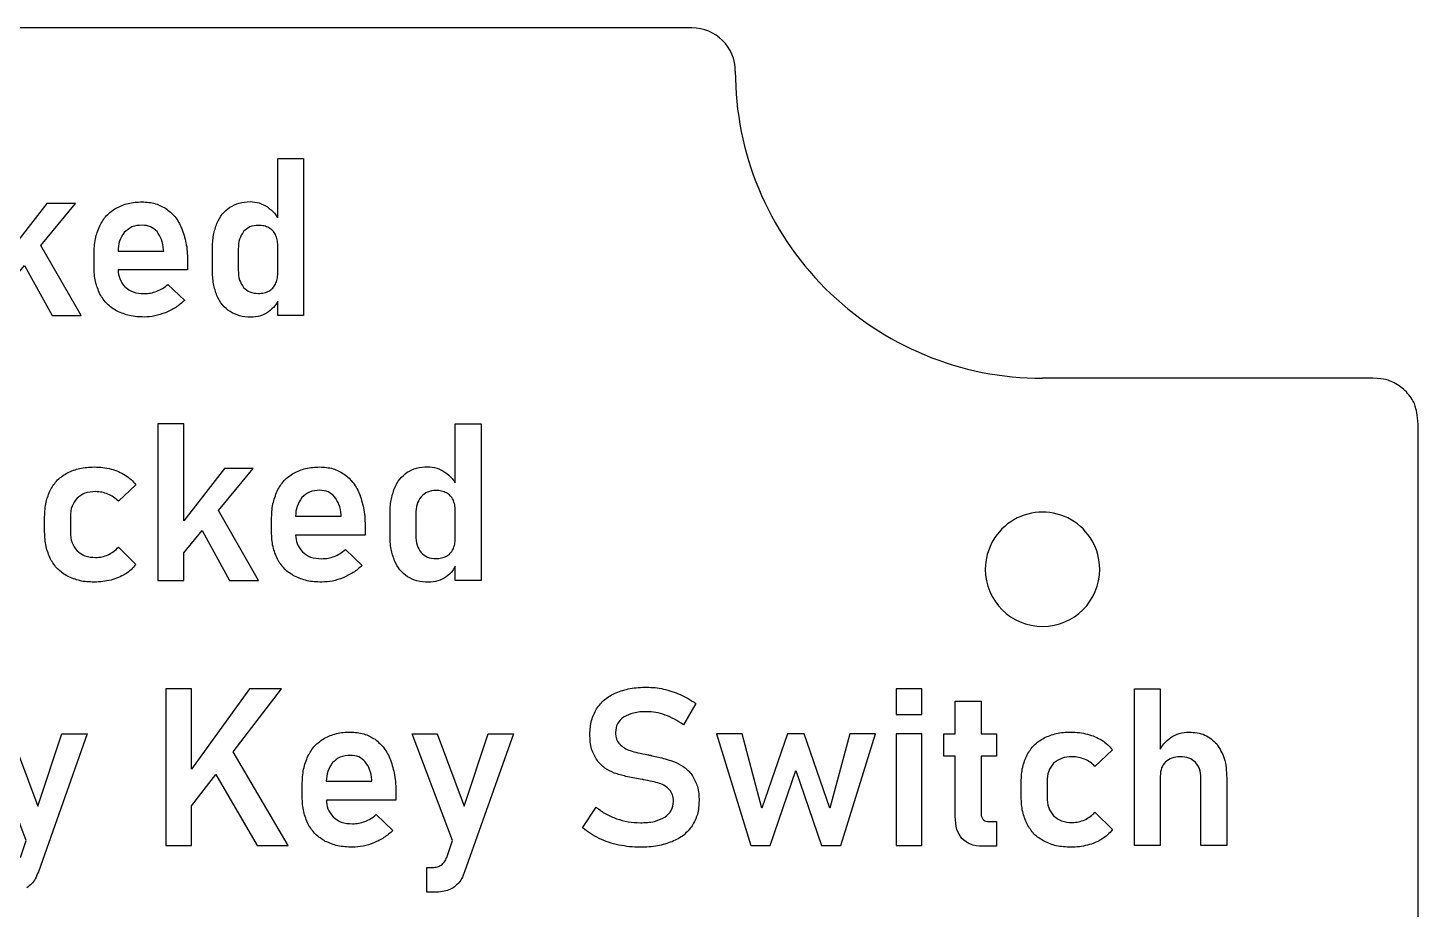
# Model space of a CAD drawing. Extents: x -56 to 56, y -81 to 81.
# Drawn here: x 18.01 to 55.68, y 56.79 to 80.68 of the extents above; entities that cross this region are included whole.
import ezdxf

# ---------------------------------------------------------------- set-up
doc = ezdxf.new("R2010")
doc.units = 0
doc.layers.get('0').update_dxf_attribs({"linetype": 'CONTINUOUS'})

msp = doc.modelspace()

# ---------------------------------------------------------------- linework, layer by layer
at = {"color": 7}
for points in [[(36.000001, 80.677107), (-36.000001, 80.677107)], [(24.780951, 75.525183), (24.780951, 77.131098), (25.479546, 77.131098), (25.479546, 72.881096), (24.780951, 72.881096)], [(20.454324, 74.62611), (21.69137, 74.62611), (21.688446, 74.661187)], [(23.012552, 74.105822), (23.012552, 74.68457)], [(23.711143, 74.678725), (23.711143, 74.105822)], [(24.780951, 74.023978), (24.780951, 74.772259)], [(19.803128, 74.196435), (19.803128, 74.538421)], [(22.340269, 74.313351), (22.340269, 74.114591), (20.455847, 74.114591)], [(21.805363, 73.71999), (22.261348, 73.290313)], [(24.780951, 72.881096), (24.780951, 73.271268)], [(54.450581, 71.177106), (45.499999, 71.177106)], [(29.590704, 68.340505), (29.590704, 69.946434), (30.289288, 69.946434), (30.289288, 65.696435), (29.590704, 65.696435)], [(55.677105, -69.950583), (55.677105, 69.926182)], [(20.935783, 68.289109), (20.462256, 67.844818)], [(18.465872, 67.014695), (18.465872, 67.426833)], [(19.164457, 67.426833), (19.164457, 67.014695)], [(25.264078, 67.441449), (26.501122, 67.441449), (26.498203, 67.476524)], [(27.822304, 66.921158), (27.822304, 67.499909)], [(28.52089, 67.494061), (28.52089, 66.921158)], [(29.590704, 66.839317), (29.590704, 67.587595)], [(24.612885, 67.011771), (24.612885, 67.35376)], [(27.150021, 67.12869), (27.150021, 66.929927), (25.265605, 66.929927)], [(20.462256, 66.602555), (20.935783, 66.129034)], [(26.615115, 66.535327), (27.071104, 66.105649)], [(29.590704, 65.696435), (29.590704, 66.086605)], [(48.690855, 60.394163), (48.690855, 58.511769), (47.992267, 58.511769), (47.992267, 62.76177), (48.690855, 62.76177), (48.690855, 61.130032)], [(36.110401, 62.361325), (35.771331, 61.785499)], [(43.137207, 59.300972), (43.137207, 60.934915), (42.824459, 60.934915), (42.824459, 61.545813), (43.137207, 61.545813), (43.137207, 62.42855), (43.835811, 62.42855), (43.835811, 61.545813), (44.25087, 61.545813), (44.25087, 60.934915), (43.835811, 60.934915), (43.835811, 59.39743)], [(17.812591, 58.193165), (17.965159, 58.648884), (16.871395, 61.545813), (17.552448, 61.545813), (18.278537, 59.584936), (18.935013, 61.545813), (19.616065, 61.545813), (18.294883, 57.801489)], [(29.361249, 58.193165), (29.513812, 58.648878), (28.420049, 61.545813), (29.101105, 61.545813), (29.827195, 59.584944), (30.483666, 61.545813), (31.164722, 61.545813), (29.843541, 57.801489)], [(33.237114, 61.528276), (33.237114, 61.531211)], [(33.929862, 61.577966), (33.929862, 61.575031)], [(47.393056, 61.104445), (46.919538, 60.660154)], [(26.095666, 60.256783), (27.332707, 60.256783), (27.329788, 60.29186)], [(34.651831, 60.303552), (34.599208, 60.31233)], [(50.488472, 60.35324), (50.488472, 58.511769), (49.789887, 58.511769), (49.789887, 60.350317)], [(25.44447, 59.827105), (25.44447, 60.169093)], [(27.981606, 59.944027), (27.981606, 59.745263), (26.09719, 59.745263)], [(44.923134, 59.830029), (44.923134, 60.242169)], [(45.621719, 60.242169), (45.621719, 59.830029)], [(33.035432, 58.994061), (33.406639, 59.552347)], [(35.502415, 59.713113), (35.502415, 59.716048)], [(36.195164, 59.733574), (36.195164, 59.727732)], [(27.446699, 59.350663), (27.90268, 58.920988)], [(44.008254, 59.166516), (44.25087, 59.166516), (44.25087, 58.497155), (43.876725, 58.497155)], [(46.919538, 59.417891), (47.393056, 58.944367)], [(28.969575, 57.246123), (28.820497, 57.246123), (28.820497, 57.921329), (28.969575, 57.921329)]]:
    msp.add_lwpolyline(points, dxfattribs=at)
for points in [[(19.452377, 72.881096), (18.36694, 74.777249), (19.303303, 75.91514), (18.528719, 75.91514), (17.423835, 74.495509), (17.423835, 77.131098), (16.725245, 77.131098), (16.725245, 72.881096), (17.423835, 72.881096), (17.423835, 73.631164), (17.921733, 74.236223), (18.666096, 72.881096), (19.452377, 72.881096), (19.452377, 72.881096)], [(24.262123, 65.696435), (23.176685, 67.592582), (24.113055, 68.730479), (23.338471, 68.730479), (22.233582, 67.310842), (22.233582, 69.946434), (21.534996, 69.946434), (21.534996, 65.696435), (22.233582, 65.696435), (22.233582, 66.446503), (22.731481, 67.051559), (23.475848, 65.696435), (24.262123, 65.696435), (24.262123, 65.696435)], [(47.05, 65.999999), (47.05, 65.999999)], [(25.064488, 58.511769), (23.57348, 61.052937), (24.886189, 62.76177), (24.015141, 62.76177), (22.448425, 60.583218), (22.448425, 62.76177), (21.749835, 62.76177), (21.749835, 58.511769), (22.448425, 58.511769), (22.448425, 59.588384), (23.100138, 60.436759), (24.225598, 58.511769), (25.064488, 58.511769), (25.064488, 58.511769)], [(42.234002, 62.06318), (42.234002, 62.76177), (41.535415, 62.76177), (41.535415, 62.06318), (42.234002, 62.06318), (42.234002, 62.06318)], [(38.121395, 58.511769), (38.817062, 60.54908), (39.512731, 58.511769), (40.035934, 58.511769), (40.971298, 61.545813), (40.275631, 61.545813), (39.737798, 59.526042), (39.03921, 61.545813), (38.594913, 61.545813), (37.896329, 59.526042), (37.358495, 61.545813), (36.662826, 61.545813), (37.598189, 58.511769), (38.121395, 58.511769), (38.121395, 58.511769)], [(42.234002, 58.511769), (42.234002, 61.545813), (41.535415, 61.545813), (41.535415, 58.511769), (42.234002, 58.511769), (42.234002, 58.511769)]]:
    msp.add_lwpolyline(points, close=True, dxfattribs=at)
for points in [[(37.177105, 79.5), (37.177105, 80.150097), (36.650098, 80.677106), (36.000001, 80.677107)], [(37.177105, 79.5), (37.177105, 77.292632), (38.053979, 75.175671), (39.614824, 73.614825)], [(20.145116, 75.587768), (20.21904, 75.667355), (20.31142, 75.729864), (20.4038, 75.792376)], [(20.4038, 75.792376), (20.509905, 75.840936), (20.616009, 75.889492), (20.727153, 75.917333)], [(20.727153, 75.917333), (20.850527, 75.948237), (20.980112, 75.95361), (21.109696, 75.958986)], [(21.109696, 75.958986), (21.232709, 75.952185), (21.355722, 75.945355), (21.470318, 75.910391)], [(21.470318, 75.910391), (21.576596, 75.877949), (21.675635, 75.821279), (21.774674, 75.764609)], [(21.774674, 75.764609), (21.862182, 75.69017), (21.949691, 75.615731), (22.018013, 75.526752)], [(23.279638, 75.629421), (23.336601, 75.69941), (23.409145, 75.756853), (23.481689, 75.8143)], [(23.481689, 75.8143), (23.564096, 75.858182), (23.646503, 75.902068), (23.73416, 75.927197)], [(23.73416, 75.927197), (23.829521, 75.954544), (23.931095, 75.959686), (24.032669, 75.964831)], [(24.032669, 75.964831), (24.116469, 75.958905), (24.200269, 75.952978), (24.278565, 75.929026)], [(24.278565, 75.929026), (24.356624, 75.90515), (24.429212, 75.863381), (24.501801, 75.821606)], [(24.501801, 75.821606), (24.569629, 75.767637), (24.637456, 75.71367), (24.692898, 75.649152)], [(19.956584, 75.307163), (20.012965, 75.406677), (20.069346, 75.506195), (20.145116, 75.587768)], [(22.018013, 75.526752), (22.09234, 75.429952), (22.143962, 75.315943), (22.195583, 75.201937)], [(23.042517, 75.059076), (23.062572, 75.166453), (23.097484, 75.271152), (23.132396, 75.375853)], [(23.132396, 75.375853), (23.175524, 75.465168), (23.218651, 75.554486), (23.279638, 75.629421)], [(24.692898, 75.649152), (24.725804, 75.610857), (24.754348, 75.568845), (24.780951, 75.525183)], [(19.841495, 74.955675), (19.867166, 75.075464), (19.911874, 75.191314), (19.956584, 75.307163)], [(20.624485, 75.130323), (20.574289, 75.053104), (20.524093, 74.975882), (20.495143, 74.891735)], [(20.832014, 75.2783), (20.755966, 75.245337), (20.690226, 75.187828), (20.624485, 75.130323)], [(21.109696, 75.327624), (21.012929, 75.32119), (20.916161, 75.314783), (20.832014, 75.2783)], [(21.335497, 75.283778), (21.267419, 75.314549), (21.188557, 75.321088), (21.109696, 75.327624)], [(21.510144, 75.152246), (21.455175, 75.203387), (21.400207, 75.254531), (21.335497, 75.283778)], [(21.629257, 74.941793), (21.600106, 75.015932), (21.555125, 75.084089), (21.510144, 75.152246)], [(22.195583, 75.201937), (22.237727, 75.067517), (22.279872, 74.9331), (22.304096, 74.795644)], [(23.012552, 74.68457), (23.016094, 74.810568), (23.019633, 74.936563), (23.042517, 75.059076)], [(23.85437, 75.152246), (23.812678, 75.086409), (23.770985, 75.020572), (23.746953, 74.949099)], [(24.026823, 75.279395), (23.96325, 75.251083), (23.90881, 75.201663), (23.85437, 75.152246)], [(24.257736, 75.321777), (24.17711, 75.316104), (24.096483, 75.310403), (24.026823, 75.279395)], [(24.411926, 75.305701), (24.362105, 75.31778), (24.309921, 75.319784), (24.257736, 75.321788)], [(24.541264, 75.257472), (24.498776, 75.276212), (24.456288, 75.294949), (24.411926, 75.305701)], [(24.644299, 75.178552), (24.614734, 75.209427), (24.577999, 75.233449), (24.541264, 75.257472)], [(24.719563, 75.070401), (24.696937, 75.108806), (24.674314, 75.147208), (24.644299, 75.178552)], [(24.765606, 74.934483), (24.755336, 74.980875), (24.737449, 75.025638), (24.719563, 75.070401)], [(19.803128, 74.538421), (19.807771, 74.679193), (19.812413, 74.819963), (19.841495, 74.955675)], [(20.495143, 74.891735), (20.466381, 74.808135), (20.458592, 74.717697), (20.454324, 74.62611)], [(21.688447, 74.661187), (21.676137, 74.757527), (21.663829, 74.853866), (21.629257, 74.941793)], [(22.304096, 74.795644), (22.331955, 74.63756), (22.336113, 74.475454), (22.340269, 74.313351)], [(23.746953, 74.949099), (23.718431, 74.864269), (23.714787, 74.771497), (23.711143, 74.678725)], [(24.780951, 74.772259), (24.779116, 74.827033), (24.777268, 74.881809), (24.765606, 74.934483)], [(19.843321, 73.797813), (19.813197, 73.926907), (19.808163, 74.061671), (19.803128, 74.196435)], [(20.455847, 74.114591), (20.461065, 74.0337), (20.470446, 73.954345), (20.498429, 73.881848)], [(20.498429, 73.881848), (20.52952, 73.801302), (20.583578, 73.729222), (20.637636, 73.657145)], [(23.042879, 73.733873), (23.019774, 73.855474), (23.016164, 73.980648), (23.012552, 74.105822)], [(23.711143, 74.105822), (23.714685, 74.014179), (23.718226, 73.922533), (23.746949, 73.8391)], [(23.746949, 73.8391), (23.770991, 73.769252), (23.812681, 73.705163), (23.85437, 73.64107)], [(24.719563, 73.728759), (24.737453, 73.773274), (24.755341, 73.817789), (24.765606, 73.863946)], [(24.765606, 73.863946), (24.77716, 73.915904), (24.779057, 73.969941), (24.780951, 74.023978)], [(19.963894, 73.461306), (19.917046, 73.571971), (19.870198, 73.682636), (19.843321, 73.797813)], [(20.160461, 73.192393), (20.082847, 73.269934), (20.023371, 73.365621), (19.963894, 73.461306)], [(20.637636, 73.657145), (20.709457, 73.603083), (20.781278, 73.54902), (20.861607, 73.517939)], [(20.861607, 73.517939), (20.95429, 73.482077), (21.0583, 73.476808), (21.16231, 73.471536)], [(21.16231, 73.471536), (21.219912, 73.474358), (21.277514, 73.477124), (21.333671, 73.487623)], [(21.333671, 73.487623), (21.391066, 73.498347), (21.446952, 73.517095), (21.502838, 73.535852)], [(21.502838, 73.535843), (21.557467, 73.559606), (21.612096, 73.58335), (21.662507, 73.61403)], [(21.662507, 73.61403), (21.71294, 73.644727), (21.759152, 73.682359), (21.805363, 73.71999)], [(23.133855, 73.418924), (23.098516, 73.522988), (23.063176, 73.627052), (23.042879, 73.733873)], [(23.85437, 73.64107), (23.909009, 73.59336), (23.963648, 73.545653), (24.026823, 73.518303)], [(24.026823, 73.518303), (24.09681, 73.488007), (24.177273, 73.482695), (24.257736, 73.477384)], [(24.257736, 73.477384), (24.309921, 73.479359), (24.362105, 73.481391), (24.411926, 73.49347)], [(24.411926, 73.49347), (24.456288, 73.504223), (24.498776, 73.52296), (24.541264, 73.541699)], [(24.541264, 73.541688), (24.577999, 73.565705), (24.614734, 73.589734), (24.644299, 73.620609)], [(24.644299, 73.620609), (24.674314, 73.651952), (24.696938, 73.690354), (24.719563, 73.728759)], [(39.614824, 73.614825), (41.17567, 72.05398), (43.292631, 71.177106), (45.499999, 71.177106)], [(20.428643, 72.996553), (20.33324, 73.055823), (20.237837, 73.115089), (20.160461, 73.192393)], [(22.016182, 73.098492), (21.930029, 73.04301), (21.836275, 72.999322), (21.742521, 72.955631)], [(22.261348, 73.290313), (22.182202, 73.222376), (22.103056, 73.15444), (22.016182, 73.098492)], [(23.282924, 73.166818), (23.221365, 73.241116), (23.17761, 73.330021), (23.133855, 73.418924)], [(23.487535, 72.983402), (23.414107, 73.040255), (23.340679, 73.097109), (23.282924, 73.166818)], [(24.703856, 73.144164), (24.655615, 73.081443), (24.593328, 73.0295), (24.53104, 72.977554)], [(24.780951, 73.271268), (24.758472, 73.226429), (24.733886, 73.183209), (24.703856, 73.144164)], [(20.764051, 72.877077), (20.649286, 72.903719), (20.538965, 72.950133), (20.428643, 72.996553)], [(21.16231, 72.837253), (21.027685, 72.842192), (20.89306, 72.847131), (20.764051, 72.877077)], [(21.453514, 72.866847), (21.358316, 72.84774), (21.260313, 72.842491), (21.16231, 72.837253)], [(21.742521, 72.955631), (21.647183, 72.921107), (21.551845, 72.886583), (21.453514, 72.866847)], [(23.743658, 72.871597), (23.654901, 72.896489), (23.571218, 72.939945), (23.487535, 72.983402)], [(24.04728, 72.834329), (23.944046, 72.839353), (23.840812, 72.844348), (23.743658, 72.871597)], [(24.309979, 72.870138), (24.226604, 72.844342), (24.136942, 72.839339), (24.04728, 72.834329)], [(24.53104, 72.977554), (24.459154, 72.935797), (24.387268, 72.894039), (24.309979, 72.870138)], [(54.788175, 71.142032), (54.733162, 71.153236), (54.62053, 71.165766), (54.450581, 71.177106)], [(55.117026, 71.002549), (55.000787, 71.076102), (54.879584, 71.123399), (54.788175, 71.142032)], [(55.425154, 70.727989), (55.336869, 70.836921), (55.233265, 70.928993), (55.117026, 71.002549)], [(55.598706, 70.425512), (55.573109, 70.504861), (55.513441, 70.619051), (55.425154, 70.727989)], [(55.677105, 69.926182), (55.651225, 70.185626), (55.622187, 70.352755), (55.598706, 70.425512)], [(18.817358, 68.422471), (18.893788, 68.499097), (18.9882, 68.557788), (19.082613, 68.616481)], [(19.082613, 68.616481), (19.191727, 68.662478), (19.300841, 68.708475), (19.414368, 68.734862)], [(19.414368, 68.734862), (19.541714, 68.764462), (19.674612, 68.769392), (19.807511, 68.774323)], [(19.807511, 68.774323), (19.886392, 68.772065), (19.965273, 68.770005), (20.043173, 68.76007)], [(20.043173, 68.76007), (20.1177, 68.75056), (20.19133, 68.733937), (20.26496, 68.717322)], [(20.26496, 68.717325), (20.334029, 68.696638), (20.403098, 68.675963), (20.468836, 68.64754)], [(20.468836, 68.64754), (20.531505, 68.620447), (20.591146, 68.586309), (20.650788, 68.552177)], [(24.954872, 68.403104), (25.028796, 68.482694), (25.121176, 68.545203), (25.213556, 68.607713)], [(25.213556, 68.607713), (25.319661, 68.656272), (25.425765, 68.704831), (25.536909, 68.732669)], [(25.536909, 68.732669), (25.660282, 68.763573), (25.789865, 68.768946), (25.919447, 68.774323)], [(25.919447, 68.774323), (26.04246, 68.767521), (26.165473, 68.76072), (26.28007, 68.72573)], [(26.28007, 68.72573), (26.386348, 68.693288), (26.485386, 68.636618), (26.584425, 68.579945)], [(26.584425, 68.579945), (26.671933, 68.505506), (26.759442, 68.43107), (26.827765, 68.342091)], [(28.08939, 68.444758), (28.146352, 68.514746), (28.218894, 68.572192), (28.291434, 68.629636)], [(28.291434, 68.629636), (28.373843, 68.673518), (28.456252, 68.717404), (28.54391, 68.742536)], [(28.54391, 68.742536), (28.639273, 68.769883), (28.740848, 68.775023), (28.84242, 68.780167)], [(28.84242, 68.780167), (28.92622, 68.774241), (29.01002, 68.768314), (29.088317, 68.744362)], [(29.088317, 68.744362), (29.166374, 68.720486), (29.238964, 68.678717), (29.311552, 68.636942)], [(29.311552, 68.636942), (29.379376, 68.582973), (29.447199, 68.529004), (29.502639, 68.464488)], [(18.623715, 68.156115), (18.682244, 68.250902), (18.740772, 68.345689), (18.817358, 68.422471)], [(20.650788, 68.552177), (20.705157, 68.514523), (20.759526, 68.476866), (20.807534, 68.432337)], [(20.807534, 68.432337), (20.85431, 68.388945), (20.895047, 68.339029), (20.935783, 68.289109)], [(24.766341, 68.122499), (24.822721, 68.222017), (24.879102, 68.321531), (24.954872, 68.403104)], [(26.827765, 68.342091), (26.902093, 68.245291), (26.953716, 68.131282), (27.005339, 68.017273)], [(27.852268, 67.874412), (27.872323, 67.981789), (27.907233, 68.086491), (27.942143, 68.191189)], [(27.942143, 68.191189), (27.985272, 68.280507), (28.028402, 68.369822), (28.08939, 68.444758)], [(29.502639, 68.464488), (29.535549, 68.42619), (29.564096, 68.384173), (29.590704, 68.340505)], [(18.465872, 67.426833), (18.470777, 67.560578), (18.475682, 67.694323), (18.50533, 67.822531)], [(18.50533, 67.822531), (18.531721, 67.93665), (18.577718, 68.046381), (18.623715, 68.156115)], [(19.342756, 67.928122), (19.290824, 67.859615), (19.238891, 67.791106), (19.209032, 67.714381)], [(19.5576, 68.060752), (19.480613, 68.031138), (19.411684, 67.97963), (19.342756, 67.928122)], [(19.845514, 68.104962), (19.745967, 68.099939), (19.64642, 68.094915), (19.5576, 68.060752)], [(20.017233, 68.088156), (19.961122, 68.099388), (19.903318, 68.102182), (19.845514, 68.104976)], [(20.181656, 68.037734), (20.127409, 68.057348), (20.073162, 68.076949), (20.017233, 68.088156)], [(20.332184, 67.955889), (20.285383, 67.98808), (20.233519, 68.012907), (20.181656, 68.037734)], [(20.462256, 67.844818), (20.42058, 67.884287), (20.378904, 67.923756), (20.332184, 67.955889)], [(24.651251, 67.771011), (24.676919, 67.890801), (24.72163, 68.00665), (24.766341, 68.122499)], [(25.434237, 67.945659), (25.384038, 67.86844), (25.333839, 67.791218), (25.30489, 67.707074)], [(25.641766, 68.093636), (25.565718, 68.060673), (25.499977, 68.003167), (25.434237, 67.945659)], [(25.919447, 68.14296), (25.82268, 68.136526), (25.725913, 68.130119), (25.641766, 68.093636)], [(26.145249, 68.099117), (26.07717, 68.129888), (25.998309, 68.136424), (25.919447, 68.14296)], [(26.319895, 67.967582), (26.264927, 68.018726), (26.209959, 68.069868), (26.145249, 68.099117)], [(26.439009, 67.757129), (26.409857, 67.831269), (26.364876, 67.899425), (26.319895, 67.967582)], [(27.005339, 68.017273), (27.047486, 67.882856), (27.089634, 67.748436), (27.113857, 67.61098)], [(27.822304, 67.499909), (27.825846, 67.625904), (27.829388, 67.751899), (27.852268, 67.874412)], [(28.664123, 67.967582), (28.622427, 67.901748), (28.580732, 67.835911), (28.556701, 67.764436)], [(28.836575, 68.094734), (28.773001, 68.066422), (28.718561, 68.017002), (28.664123, 67.967582)], [(29.067489, 68.137116), (28.986861, 68.131443), (28.906236, 68.125742), (28.836575, 68.094734)], [(29.221678, 68.12104), (29.171858, 68.133119), (29.119672, 68.135123), (29.067489, 68.137127)], [(29.351015, 68.072808), (29.308527, 68.091548), (29.266041, 68.110288), (29.221678, 68.12104)], [(29.454052, 67.993888), (29.424486, 68.024763), (29.387749, 68.048786), (29.351015, 68.072808)], [(29.529315, 67.88574), (29.50668, 67.924142), (29.484066, 67.962547), (29.454052, 67.993888)], [(29.575351, 67.749822), (29.565078, 67.796211), (29.547185, 67.840977), (29.529309, 67.88574)], [(19.209032, 67.714381), (19.174572, 67.625831), (19.169515, 67.52633), (19.164457, 67.426833)], [(24.612885, 67.35376), (24.617527, 67.49453), (24.62217, 67.635299), (24.651251, 67.771011)], [(25.30489, 67.707074), (25.276129, 67.623471), (25.268343, 67.533033), (25.264078, 67.441449)], [(26.498203, 67.476524), (26.485893, 67.572863), (26.473582, 67.669205), (26.439009, 67.757129)], [(27.113857, 67.61098), (27.141716, 67.452896), (27.145869, 67.290793), (27.150021, 67.12869)], [(28.556701, 67.764436), (28.528177, 67.679605), (28.524533, 67.586833), (28.52089, 67.494061)], [(29.590704, 67.587595), (29.588728, 67.642372), (29.587007, 67.697145), (29.575351, 67.749822)], [(46.275271, 67.343118), (45.795562, 67.620207), (45.20444, 67.620207), (44.724731, 67.343118)], [(44.724731, 67.343118), (44.245022, 67.066029), (43.949667, 66.553984), (43.950001, 65.999999)], [(47.05, 65.999999), (47.050335, 66.553984), (46.75498, 67.066029), (46.275271, 67.343118)], [(18.505335, 66.616076), (18.475701, 66.745289), (18.470787, 66.879993), (18.465872, 67.014695)], [(19.164457, 67.014695), (19.169467, 66.913423), (19.174479, 66.81215), (19.209032, 66.721667)], [(19.209032, 66.721667), (19.238896, 66.643463), (19.290826, 66.573319), (19.342756, 66.503173)], [(24.653073, 66.61315), (24.62295, 66.742244), (24.617917, 66.877008), (24.612885, 67.011771)], [(25.265605, 66.929927), (25.270826, 66.849039), (25.280207, 66.769684), (25.30819, 66.697187)], [(25.30819, 66.697187), (25.33928, 66.616641), (25.393334, 66.544561), (25.447388, 66.472481)], [(27.852631, 66.549212), (27.829528, 66.670813), (27.825916, 66.795984), (27.822304, 66.921158)], [(28.52089, 66.921158), (28.524446, 66.829515), (28.527973, 66.737872), (28.556701, 66.654439)], [(29.529315, 66.544095), (29.547208, 66.58861), (29.565084, 66.633128), (29.575348, 66.679283)], [(29.575348, 66.679283), (29.586891, 66.731243), (29.58881, 66.78528), (29.590701, 66.839317)], [(18.623715, 66.279566), (18.57772, 66.390284), (18.531725, 66.501003), (18.505335, 66.616076)], [(19.342756, 66.503173), (19.411553, 66.450383), (19.48035, 66.397594), (19.5576, 66.367258)], [(19.5576, 66.367258), (19.646164, 66.33248), (19.745839, 66.327213), (19.845514, 66.32195)], [(19.845514, 66.32195), (19.90415, 66.32497), (19.962787, 66.327989), (20.019431, 66.34021)], [(20.019431, 66.34021), (20.075793, 66.352402), (20.130184, 66.373704), (20.184574, 66.395017)], [(20.184574, 66.395026), (20.236381, 66.422006), (20.288187, 66.448958), (20.334378, 66.483443)], [(20.334378, 66.483443), (20.380782, 66.518089), (20.421519, 66.56032), (20.462256, 66.602555)], [(24.773646, 66.276645), (24.726797, 66.387307), (24.679948, 66.497972), (24.653073, 66.61315)], [(25.447388, 66.472481), (25.519212, 66.418419), (25.591035, 66.364357), (25.671368, 66.333275)], [(25.671368, 66.333275), (25.764049, 66.297416), (25.868055, 66.292144), (25.972061, 66.286875)], [(25.972061, 66.286875), (26.029665, 66.289697), (26.087268, 66.292463), (26.143427, 66.302962)], [(26.143427, 66.302962), (26.200821, 66.313686), (26.256705, 66.332434), (26.31259, 66.351191)], [(26.31259, 66.35118), (26.367217, 66.374943), (26.421844, 66.398689), (26.472254, 66.429369)], [(26.472254, 66.429369), (26.522688, 66.460067), (26.568901, 66.497695), (26.615115, 66.535327)], [(27.943602, 66.234261), (27.908264, 66.338324), (27.872927, 66.442391), (27.852631, 66.549212)], [(28.556701, 66.654439), (28.580746, 66.584591), (28.622433, 66.520499), (28.664123, 66.456406)], [(28.664123, 66.456406), (28.718761, 66.408699), (28.773399, 66.360992), (28.836575, 66.333642)], [(28.836575, 66.333642), (28.906563, 66.303346), (28.987025, 66.298031), (29.067489, 66.29272)], [(29.067489, 66.29272), (29.119669, 66.294696), (29.171849, 66.296728), (29.22167, 66.308807)], [(29.22167, 66.308807), (29.266032, 66.319559), (29.308524, 66.338299), (29.351015, 66.357036)], [(29.351015, 66.357024), (29.387749, 66.381041), (29.424486, 66.405073), (29.454052, 66.435948)], [(29.454052, 66.435948), (29.484066, 66.467289), (29.506689, 66.505693), (29.529315, 66.544095)], [(18.817353, 66.010289), (18.740673, 66.088095), (18.682194, 66.18383), (18.623715, 66.279566)], [(19.082613, 65.813354), (18.988174, 65.87307), (18.893734, 65.932785), (18.817353, 66.010289)], [(20.805345, 65.988366), (20.756848, 65.94459), (20.702359, 65.90747), (20.647869, 65.870352)], [(20.935783, 66.129034), (20.894202, 66.080037), (20.852621, 66.031038), (20.805345, 65.988366)], [(24.970217, 66.007729), (24.892602, 66.08527), (24.833124, 66.180957), (24.773646, 66.276645)], [(25.2384, 65.811892), (25.142997, 65.871159), (25.047594, 65.930429), (24.970217, 66.007729)], [(27.071104, 66.105649), (26.99196, 66.037713), (26.912816, 65.969776), (26.825943, 65.913831)], [(28.09268, 65.982154), (28.03112, 66.056455), (27.987361, 66.145358), (27.943602, 66.234261)], [(28.297282, 65.798738), (28.223859, 65.855592), (28.150435, 65.912448), (28.09268, 65.982154)], [(29.513606, 65.9595), (29.465366, 65.896779), (29.403074, 65.844836), (29.340782, 65.792893)], [(29.590704, 66.086605), (29.568211, 66.041765), (29.543637, 65.998546), (29.513606, 65.9595)], [(43.950001, 65.999999), (43.950517, 65.144323), (44.644325, 64.450935), (45.500001, 64.450935)], [(45.500001, 64.450935), (46.355677, 64.450935), (47.049484, 65.144323), (47.05, 65.999999)], [(19.414368, 65.692781), (19.300732, 65.719648), (19.191672, 65.766505), (19.082613, 65.813354)], [(19.807511, 65.652589), (19.674551, 65.657641), (19.541591, 65.662693), (19.414368, 65.692781)], [(20.042811, 65.666472), (19.965005, 65.656763), (19.886258, 65.654675), (19.807511, 65.652586)], [(20.263501, 65.708125), (20.190222, 65.691925), (20.116944, 65.675734), (20.042811, 65.666472)], [(20.46628, 65.776448), (20.400853, 65.748565), (20.332177, 65.728346), (20.263501, 65.708125)], [(20.647869, 65.870352), (20.588328, 65.836719), (20.528787, 65.803087), (20.46628, 65.776448)], [(25.573807, 65.692416), (25.459042, 65.719058), (25.348721, 65.765472), (25.2384, 65.811892)], [(25.972061, 65.652589), (25.837438, 65.657528), (25.702815, 65.662467), (25.573807, 65.692416)], [(26.263266, 65.682186), (26.168068, 65.663079), (26.070065, 65.65783), (25.972061, 65.652589)], [(26.552277, 65.77097), (26.456937, 65.736446), (26.361598, 65.701919), (26.263266, 65.682186)], [(26.825943, 65.913831), (26.739789, 65.858346), (26.646033, 65.814658), (26.552277, 65.77097)], [(28.55341, 65.686936), (28.464651, 65.711828), (28.380967, 65.755284), (28.297282, 65.798738)], [(28.85703, 65.649668), (28.753796, 65.654664), (28.650565, 65.659687), (28.55341, 65.686936)], [(29.119731, 65.685474), (29.036357, 65.659679), (28.946695, 65.654675), (28.85703, 65.649668)], [(29.340782, 65.792893), (29.2689, 65.751133), (29.197018, 65.709375), (29.119731, 65.685474)], [(33.64048, 62.473127), (33.72995, 62.548472), (33.837211, 62.602509), (33.944473, 62.656544)], [(33.944473, 62.656544), (34.069985, 62.699972), (34.195498, 62.743403), (34.324457, 62.768349)], [(34.324457, 62.768349), (34.471511, 62.796794), (34.62305, 62.801205), (34.77459, 62.805613)], [(34.77459, 62.805613), (34.850942, 62.803356), (34.927294, 62.801211), (35.002955, 62.792829)], [(35.002955, 62.792829), (35.079796, 62.784306), (35.155923, 62.769376), (35.232049, 62.754466)], [(35.232049, 62.754463), (35.30852, 62.735329), (35.384988, 62.716202), (35.459662, 62.691621)], [(35.459662, 62.691621), (35.535557, 62.666644), (35.609595, 62.636012), (35.683633, 62.605391)], [(35.683633, 62.605391), (35.757245, 62.570528), (35.83086, 62.535668), (35.901393, 62.495414)], [(33.282413, 61.905339), (33.312679, 62.014623), (33.365505, 62.117821), (33.418331, 62.221018)], [(33.418331, 62.221018), (33.487069, 62.31142), (33.555805, 62.401818), (33.64048, 62.473127)], [(35.901393, 62.495414), (35.97319, 62.454441), (36.041796, 62.407883), (36.110401, 62.361325)], [(33.237114, 61.531199), (33.243181, 61.658352), (33.249221, 61.785504), (33.282413, 61.905339)], [(33.985395, 61.816557), (33.948189, 61.747012), (33.939026, 61.662489), (33.929862, 61.577966)], [(34.151993, 61.99449), (34.087206, 61.940122), (34.022417, 61.885755), (33.985395, 61.816557)], [(34.418716, 62.105197), (34.326754, 62.080333), (34.239372, 62.037419), (34.151993, 61.99449)], [(34.77459, 62.1421), (34.653621, 62.139052), (34.532652, 62.136004), (34.418716, 62.105197)], [(35.022316, 62.119449), (34.940968, 62.133843), (34.857777, 62.137963), (34.77459, 62.142112)], [(35.274431, 62.05149), (35.191068, 62.077906), (35.107705, 62.104336), (35.022316, 62.119449)], [(35.5258, 61.939685), (35.444994, 61.982555), (35.359713, 62.017022), (35.274431, 62.05149)], [(35.771331, 61.785499), (35.691146, 61.840004), (35.610958, 61.89451), (35.5258, 61.939685)], [(25.786457, 61.218441), (25.86038, 61.298025), (25.952756, 61.360537), (26.045132, 61.423049)], [(26.045132, 61.423049), (26.151236, 61.471608), (26.257341, 61.520167), (26.368485, 61.548006)], [(26.368485, 61.548006), (26.49186, 61.578912), (26.621446, 61.584285), (26.751032, 61.589659)], [(26.751032, 61.589659), (26.874045, 61.582857), (26.997058, 61.576056), (27.111655, 61.541063)], [(27.111655, 61.541063), (27.217932, 61.508624), (27.316971, 61.451951), (27.41601, 61.395281)], [(33.285343, 61.124176), (33.245738, 61.252011), (33.241426, 61.390142), (33.237114, 61.528276)], [(33.929862, 61.575043), (33.933418, 61.512714), (33.937002, 61.450382), (33.958722, 61.394917)], [(45.274631, 61.237807), (45.351062, 61.314433), (45.445477, 61.373127), (45.539894, 61.431818)], [(45.539894, 61.431818), (45.649004, 61.477814), (45.758114, 61.523811), (45.871638, 61.550201)], [(45.871638, 61.550201), (45.998985, 61.579801), (46.131884, 61.584731), (46.264782, 61.589659)], [(46.264782, 61.589659), (46.343666, 61.587401), (46.42255, 61.585341), (46.500455, 61.575407)], [(46.500455, 61.575407), (46.574975, 61.565896), (46.648599, 61.549273), (46.722222, 61.532658)], [(46.722222, 61.532661), (46.79129, 61.511974), (46.860358, 61.491299), (46.926099, 61.462873)], [(46.926099, 61.462873), (46.98877, 61.43578), (47.048414, 61.401645), (47.108059, 61.36751)], [(48.786946, 61.267037), (48.842972, 61.332981), (48.910869, 61.388976), (48.978766, 61.444972)], [(48.978766, 61.444972), (49.052593, 61.487164), (49.126419, 61.529354), (49.205665, 61.553486)], [(49.205665, 61.553486), (49.289216, 61.578943), (49.378791, 61.584294), (49.468365, 61.589659)], [(49.468365, 61.589659), (49.619625, 61.578765), (49.770882, 61.567871), (49.900961, 61.508912)], [(49.900961, 61.508912), (50.019955, 61.454977), (50.121225, 61.360825), (50.222491, 61.26667)], [(25.597916, 60.937836), (25.654301, 61.03735), (25.710685, 61.136864), (25.786457, 61.218441)], [(27.41601, 61.395281), (27.503515, 61.320842), (27.591019, 61.246403), (27.65934, 61.157424)], [(27.65934, 61.157424), (27.733668, 61.060625), (27.785291, 60.946616), (27.836914, 60.832609)], [(33.430024, 60.82384), (33.373904, 60.92165), (33.317781, 61.019457), (33.285343, 61.124176)], [(33.958722, 61.394917), (33.978026, 61.345633), (34.011672, 61.301767), (34.045316, 61.257901)], [(34.045316, 61.257901), (34.086679, 61.221712), (34.128041, 61.185519), (34.174289, 61.157424)], [(34.174289, 61.157424), (34.222724, 61.128), (34.276518, 61.107454), (34.33031, 61.086908)], [(34.33031, 61.086908), (34.398052, 61.067266), (34.465793, 61.047606), (34.534187, 61.030642)], [(34.534187, 61.030642), (34.624284, 61.00829), (34.715515, 60.990603), (34.806749, 60.972913)], [(45.080987, 60.971451), (45.139514, 61.066238), (45.198044, 61.161025), (45.274631, 61.237807)], [(47.108059, 61.36751), (47.162429, 61.329856), (47.216797, 61.292202), (47.264805, 61.24767)], [(47.264805, 61.24767), (47.311581, 61.204282), (47.35232, 61.154362), (47.393056, 61.104445)], [(48.690855, 61.130032), (48.719875, 61.178224), (48.750962, 61.224681), (48.786946, 61.267037)], [(50.222491, 61.26667), (50.299897, 61.14009), (50.377302, 61.013511), (50.421983, 60.876819)], [(25.482827, 60.58635), (25.508495, 60.70614), (25.553205, 60.821989), (25.597916, 60.937836)], [(26.265822, 60.760998), (26.215627, 60.683776), (26.165433, 60.606555), (26.136484, 60.522407)], [(26.473351, 60.908973), (26.397303, 60.876009), (26.331562, 60.818504), (26.265822, 60.760998)], [(26.751032, 60.958297), (26.654265, 60.951862), (26.557498, 60.945456), (26.473351, 60.908973)], [(26.976834, 60.914453), (26.908755, 60.945221), (26.829894, 60.95176), (26.751032, 60.958297)], [(27.15148, 60.782918), (27.096512, 60.834062), (27.041544, 60.885204), (26.976834, 60.914453)], [(27.270594, 60.572465), (27.241442, 60.646605), (27.196461, 60.714762), (27.15148, 60.782918)], [(27.836914, 60.832609), (27.879061, 60.698189), (27.921208, 60.563773), (27.945433, 60.426316)], [(33.643409, 60.613387), (33.563509, 60.67157), (33.496766, 60.747705), (33.430024, 60.82384)], [(34.806749, 60.972913), (34.810502, 60.972066), (34.814284, 60.97122), (34.818066, 60.970373)], [(34.818066, 60.970373), (34.821566, 60.969809), (34.825122, 60.969244), (34.828649, 60.96868)], [(34.828663, 60.968527), (34.832219, 60.967963), (34.835747, 60.967398), (34.839275, 60.966834)], [(34.839275, 60.966834), (34.843085, 60.965987), (34.846839, 60.965141), (34.850592, 60.964294)], [(34.850598, 60.964144), (34.856327, 60.963015), (34.862084, 60.962169), (34.867757, 60.960871)], [(34.867757, 60.960871), (34.87326, 60.959742), (34.878735, 60.958331), (34.88421, 60.956835)], [(34.884205, 60.956835), (34.88968, 60.955424), (34.895127, 60.954013), (34.900658, 60.952827)], [(34.900658, 60.952827), (34.906359, 60.951698), (34.912088, 60.950569), (34.917817, 60.949525)], [(34.917812, 60.949528), (35.03941, 60.923761), (35.161006, 60.897991), (35.279903, 60.862934)], [(35.279903, 60.862934), (35.380202, 60.833363), (35.478576, 60.797179), (35.576953, 60.760998)], [(35.576953, 60.760998), (35.661894, 60.718213), (35.746831, 60.675431), (35.81956, 60.617406)], [(44.962597, 60.637867), (44.988985, 60.751987), (45.034987, 60.86172), (45.080987, 60.971451)], [(45.800038, 60.743458), (45.748098, 60.674951), (45.696155, 60.606445), (45.666293, 60.529717)], [(46.014871, 60.876088), (45.937887, 60.846475), (45.868963, 60.794966), (45.800038, 60.743458)], [(46.302778, 60.920298), (46.203232, 60.915275), (46.103687, 60.910251), (46.014871, 60.876088)], [(46.474504, 60.903489), (46.41839, 60.914722), (46.360585, 60.917516), (46.302778, 60.92031)], [(46.638927, 60.85307), (46.584681, 60.872685), (46.530435, 60.892285), (46.474504, 60.903489)], [(46.789456, 60.771229), (46.742655, 60.803413), (46.690791, 60.82824), (46.638927, 60.85307)], [(46.919538, 60.660154), (46.877859, 60.699623), (46.836178, 60.739095), (46.789456, 60.771229)], [(48.831159, 60.782918), (48.790287, 60.729812), (48.749418, 60.676704), (48.725929, 60.617042)], [(49.000692, 60.885955), (48.940074, 60.862925), (48.885616, 60.822929), (48.831159, 60.782918)], [(49.228688, 60.920298), (49.149914, 60.916488), (49.071143, 60.912707), (49.000692, 60.885955)], [(49.466895, 60.883031), (49.393636, 60.911795), (49.311162, 60.916048), (49.228688, 60.920298)], [(49.643747, 60.771229), (49.587108, 60.814648), (49.530471, 60.858068), (49.466895, 60.883031)], [(49.753351, 60.591464), (49.728882, 60.655771), (49.686309, 60.7135), (49.643747, 60.771229)], [(50.421983, 60.876819), (50.475831, 60.712083), (50.482153, 60.532663), (50.488472, 60.35324)], [(25.44447, 60.169093), (25.449107, 60.309866), (25.453746, 60.450635), (25.482827, 60.58635)], [(26.136484, 60.522407), (26.107723, 60.438807), (26.099934, 60.348369), (26.095666, 60.256783)], [(27.329788, 60.29186), (27.317478, 60.388199), (27.305165, 60.484542), (27.270594, 60.572465)], [(27.945433, 60.426316), (27.973294, 60.268232), (27.977449, 60.10613), (27.981606, 59.944027)], [(33.897705, 60.478931), (33.808899, 60.518236), (33.720095, 60.557544), (33.643409, 60.613387)], [(34.210453, 60.389049), (34.105226, 60.414985), (34.001467, 60.44695), (33.897705, 60.478931)], [(34.599208, 60.312321), (34.468898, 60.334899), (34.33859, 60.357485), (34.210453, 60.389049)], [(34.660611, 60.301475), (34.657648, 60.30204), (34.654741, 60.302886), (34.651834, 60.303733)], [(34.66936, 60.300629), (34.666425, 60.300758), (34.66349, 60.300885), (34.660611, 60.301475)], [(34.678132, 60.299963), (34.675253, 60.300527), (34.67229, 60.300527), (34.669355, 60.300809)], [(34.686909, 60.297705), (34.684002, 60.298551), (34.681095, 60.299398), (34.678132, 60.299963)], [(34.928779, 60.249112), (34.848834, 60.26819), (34.767873, 60.282947), (34.686909, 60.297705)], [(35.81956, 60.617406), (35.894442, 60.557663), (35.956378, 60.481759), (36.018315, 60.405855)], [(36.018315, 60.405855), (36.069784, 60.310933), (36.12125, 60.216007), (36.150951, 60.11502)], [(44.923134, 60.242169), (44.928045, 60.375914), (44.932956, 60.509662), (44.962597, 60.637867)], [(45.666293, 60.529717), (45.631831, 60.441167), (45.626776, 60.341669), (45.621719, 60.242169)], [(48.725929, 60.617042), (48.698949, 60.548516), (48.694902, 60.471339), (48.690855, 60.394163)], [(49.789887, 60.350317), (49.785795, 60.433643), (49.781703, 60.516969), (49.753351, 60.591464)], [(35.122434, 60.196861), (35.058107, 60.215234), (34.993778, 60.233601), (34.928779, 60.249112)], [(35.275878, 60.127443), (35.22879, 60.157093), (35.175611, 60.176979), (35.122434, 60.196861)], [(35.397186, 60.02733), (35.358522, 60.063539), (35.319854, 60.099751), (35.275878, 60.127443)], [(35.476112, 59.891779), (35.458502, 59.940022), (35.427849, 59.983676), (35.397186, 60.02733)], [(35.502415, 59.716034), (35.499226, 59.776579), (35.496065, 59.837124), (35.476112, 59.891779)], [(36.150951, 60.11502), (36.186632, 59.993703), (36.190896, 59.863639), (36.195164, 59.733574)], [(25.484658, 59.428486), (25.454535, 59.55758), (25.449502, 59.692344), (25.44447, 59.827105)], [(26.09719, 59.745263), (26.102411, 59.664376), (26.111792, 59.585017), (26.139774, 59.512523)], [(33.406639, 59.552347), (33.491274, 59.488083), (33.57591, 59.423818), (33.667517, 59.371855)], [(35.443592, 59.466851), (35.482603, 59.538332), (35.492509, 59.625722), (35.502415, 59.713113)], [(36.195164, 59.727726), (36.188785, 59.602239), (36.182407, 59.476751), (36.148397, 59.359068)], [(44.962597, 59.43141), (44.932961, 59.560625), (44.928048, 59.695327), (44.923134, 59.830029)], [(45.621719, 59.830029), (45.626742, 59.728756), (45.631738, 59.627483), (45.666293, 59.537)], [(45.666293, 59.537), (45.696161, 59.458796), (45.748098, 59.388653), (45.800038, 59.318509)], [(25.605231, 59.091981), (25.558382, 59.202646), (25.511533, 59.313308), (25.484658, 59.428486)], [(26.139774, 59.512523), (26.170865, 59.431974), (26.224919, 59.359897), (26.278973, 59.287818)], [(26.278973, 59.287818), (26.350793, 59.233755), (26.422614, 59.179693), (26.502943, 59.148612)], [(26.502943, 59.148612), (26.595626, 59.11275), (26.699636, 59.107481), (26.803646, 59.102211)], [(26.975012, 59.118298), (27.032406, 59.129023), (27.08829, 59.147771), (27.144175, 59.166527)], [(27.144175, 59.166516), (27.198802, 59.190279), (27.253429, 59.214022), (27.303839, 59.244705)], [(27.303839, 59.244705), (27.354273, 59.2754), (27.400486, 59.313031), (27.446699, 59.350663)], [(33.667517, 59.371855), (33.759973, 59.319413), (33.859526, 59.279501), (33.959083, 59.239592)], [(33.959083, 59.239592), (34.063308, 59.208048), (34.167535, 59.176504), (34.274035, 59.158475)], [(34.274035, 59.158475), (34.382797, 59.140074), (34.493931, 59.135756), (34.605064, 59.131438)], [(34.605064, 59.131438), (34.733735, 59.134458), (34.862406, 59.137478), (34.983959, 59.169437)], [(34.983959, 59.169437), (35.081396, 59.195063), (35.174261, 59.239242), (35.267124, 59.283435)], [(35.267124, 59.283435), (35.335752, 59.339216), (35.404377, 59.394994), (35.443592, 59.466851)], [(36.148397, 59.359068), (36.117163, 59.251039), (36.062626, 59.149588), (36.008093, 59.048135)], [(43.181781, 58.952044), (43.144748, 59.061306), (43.140977, 59.181138), (43.137207, 59.300972)], [(43.835811, 59.39743), (43.836658, 59.363916), (43.837504, 59.330399), (43.846761, 59.299146)], [(43.846761, 59.299146), (43.854156, 59.273944), (43.866884, 59.250183), (43.879635, 59.226437)], [(43.879643, 59.226437), (43.896492, 59.208968), (43.913312, 59.191498), (43.933717, 59.181496)], [(43.933717, 59.181496), (43.955787, 59.170687), (43.982016, 59.168599), (44.008254, 59.16651)], [(45.080987, 59.094905), (45.034987, 59.205621), (44.988988, 59.316339), (44.962597, 59.43141)], [(45.800038, 59.318509), (45.86883, 59.265717), (45.937624, 59.212924), (46.014871, 59.182588)], [(46.014871, 59.182588), (46.103433, 59.14781), (46.203105, 59.142547), (46.302778, 59.137286)], [(46.302778, 59.137286), (46.361409, 59.140306), (46.420047, 59.143326), (46.476689, 59.155546)], [(46.476689, 59.155546), (46.533054, 59.167738), (46.58745, 59.18904), (46.641845, 59.210353)], [(46.641845, 59.210359), (46.693653, 59.237339), (46.745457, 59.264295), (46.791649, 59.298779)], [(46.791649, 59.298779), (46.838057, 59.333425), (46.878796, 59.375659), (46.919538, 59.417891)], [(25.801802, 58.823065), (25.724187, 58.900606), (25.664709, 58.996293), (25.605231, 59.091981)], [(26.069985, 58.627226), (25.974582, 58.686495), (25.879179, 58.745762), (25.801802, 58.823065)], [(26.803646, 59.102211), (26.86125, 59.105034), (26.918853, 59.107799), (26.975012, 59.118298)], [(27.90268, 58.920988), (27.823539, 58.853049), (27.744398, 58.785112), (27.657528, 58.729167)], [(33.250638, 58.837318), (33.175993, 58.885005), (33.105711, 58.939533), (33.035432, 58.994061)], [(33.487033, 58.706149), (33.406735, 58.74752), (33.326437, 58.788891), (33.250638, 58.837318)], [(35.778638, 58.799316), (35.685623, 58.723921), (35.57502, 58.670459), (35.46442, 58.616995)], [(36.008093, 59.048135), (35.936696, 58.958848), (35.8653, 58.869564), (35.778638, 58.799316)], [(43.315506, 58.700302), (43.263651, 58.781901), (43.211792, 58.863502), (43.181781, 58.952044)], [(45.274631, 58.825625), (45.197948, 58.903431), (45.139466, 58.999169), (45.080987, 59.094905)], [(45.539894, 58.628688), (45.445454, 58.688403), (45.351011, 58.748121), (45.274631, 58.825625)], [(47.262613, 58.803702), (47.214115, 58.759927), (47.159627, 58.722806), (47.105141, 58.685688)], [(47.393056, 58.944367), (47.351473, 58.895371), (47.309888, 58.846374), (47.262613, 58.803702)], [(26.405392, 58.50775), (26.290627, 58.534392), (26.180306, 58.580806), (26.069985, 58.627226)], [(26.803646, 58.467925), (26.669023, 58.472864), (26.5344, 58.477803), (26.405392, 58.50775)], [(27.094851, 58.497519), (26.999653, 58.478413), (26.90165, 58.473164), (26.803646, 58.467925)], [(27.383862, 58.586306), (27.288522, 58.551782), (27.193183, 58.517255), (27.094851, 58.497519)], [(27.657528, 58.729167), (27.571374, 58.673682), (27.477618, 58.629994), (27.383862, 58.586306)], [(33.743152, 58.602385), (33.656044, 58.631826), (33.571538, 58.668986), (33.487033, 58.706149)], [(34.017545, 58.527847), (33.925163, 58.549973), (33.83278, 58.572091), (33.743152, 58.602385)], [(34.306183, 58.482911), (34.209457, 58.492902), (34.113501, 58.510372), (34.017545, 58.527853)], [(34.605064, 58.467925), (34.505169, 58.470183), (34.405274, 58.472667), (34.306183, 58.482911)], [(35.071279, 58.505193), (34.918783, 58.476641), (34.761924, 58.472283), (34.605064, 58.467925)], [(35.46442, 58.616995), (35.334485, 58.57357), (35.204547, 58.530141), (35.071279, 58.505193)], [(43.54497, 58.547944), (43.46205, 58.582098), (43.38878, 58.641201), (43.315506, 58.700302)], [(43.876725, 58.497155), (43.761364, 58.501727), (43.646005, 58.506327), (43.54497, 58.547944)], [(45.871638, 58.508114), (45.758007, 58.534981), (45.648951, 58.581839), (45.539894, 58.628688)], [(46.264782, 58.467925), (46.131821, 58.472977), (45.998861, 58.478029), (45.871638, 58.508114)], [(46.50009, 58.481811), (46.422285, 58.472102), (46.343533, 58.470014), (46.264782, 58.467925)], [(46.720771, 58.523461), (46.647498, 58.507262), (46.574222, 58.491071), (46.50009, 58.481811)], [(46.923551, 58.591787), (46.858123, 58.563904), (46.789447, 58.543682), (46.720771, 58.523461)], [(47.105141, 58.685688), (47.045601, 58.652056), (46.986057, 58.618426), (46.923551, 58.591787)], [(29.21072, 57.984174), (29.240728, 58.010505), (29.270734, 58.036814), (29.294387, 58.067844)], [(29.294387, 58.067844), (29.322779, 58.105095), (29.342015, 58.14913), (29.361249, 58.193165)], [(18.294883, 57.801489), (18.270448, 57.737653), (18.246013, 57.673817), (18.211947, 57.615513)], [(28.969575, 57.921329), (29.015476, 57.923022), (29.061376, 57.924744), (29.104387, 57.937049)], [(29.104387, 57.937049), (29.141245, 57.947575), (29.175984, 57.96588), (29.21072, 57.984182)], [(29.843541, 57.801489), (29.8191, 57.737653), (29.794674, 57.673817), (29.76061, 57.615513)], [(18.109274, 57.472655), (18.069121, 57.434961), (18.028968, 57.39727), (17.983217, 57.368523)], [(18.211947, 57.615513), (18.182515, 57.565142), (18.145895, 57.518897), (18.109274, 57.472655)], [(29.193174, 57.259275), (29.119455, 57.248861), (29.044513, 57.247506), (28.969575, 57.246123)], [(29.378797, 57.298735), (29.317213, 57.283411), (29.255633, 57.2681), (29.193174, 57.259275)], [(29.53188, 57.368523), (29.484803, 57.338946), (29.431798, 57.318841), (29.378797, 57.298735)], [(29.657937, 57.472655), (29.617783, 57.434961), (29.577631, 57.39727), (29.53188, 57.368523)], [(29.76061, 57.615513), (29.731177, 57.565142), (29.694556, 57.518897), (29.657937, 57.472655)]]:
    msp.add_open_spline(points, degree=3, dxfattribs=at)

doc.saveas('drawing.dxf')
